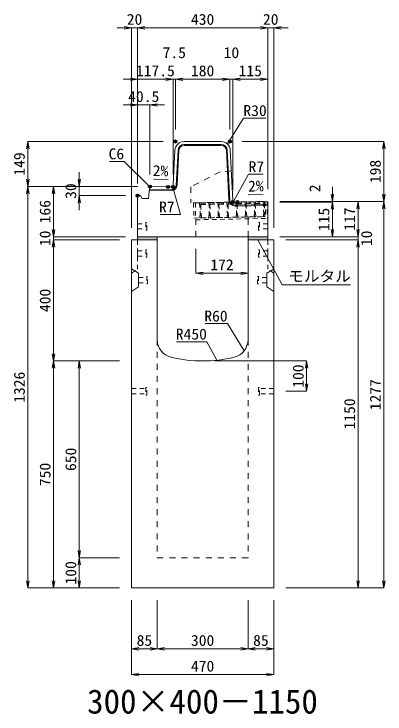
# Model space of a CAD drawing. Units: millimetres at full size. Extents: x -22536 to 51867, y -19720 to 38340.
# Drawn here: x 9276 to 10503, y -9286 to -6974 of the extents above; entities that cross this region are included whole.
import ezdxf
from ezdxf.enums import TextEntityAlignment as Align

# ---------------------------------------------------------------- set-up
doc = ezdxf.new("R2010")
doc.units = ezdxf.units.MM
doc.header["$LTSCALE"] = 20
doc.header["$PDMODE"] = 32
doc.header["$PDSIZE"] = 10
doc.linetypes.add('USER1', pattern=[2, 1, -1])
doc.linetypes.add('USER2', pattern=[1.35, 0.75, -0.6])
for name, color, linetype, lineweight in [('インサート', 3, 'USER2', 9), ('グレーチング', 7, 'USER2', 5), ('モルタル', 7, 'Continuous', 9), ('受枠', 3, 'USER2', 9), ('寸法線', 7, 'Continuous', 13), ('引出線', 4, 'Continuous', 13), ('本体', 2, 'Continuous', 13), ('目地', 132, 'Continuous', 5)]:
    doc.layers.add(name, color=color, linetype=linetype, lineweight=lineweight)
doc.layers.add('作業エリア', color=11, linetype='Continuous')
doc.layers.add('文字', color=7, linetype='Continuous')
doc.styles.add('ＭＳ 明朝', font='')
doc.styles.get('ＭＳ 明朝').set_extended_font_data('MS Mincho')

# ---------------------------------------------------------------- blocks, each defined once
blk = doc.blocks.new('open_arrow')
at = {"color": 0, "linetype": 'Continuous', "lineweight": -2}
blk.add_lwpolyline([(7.5, 1.25), (0, 0), (7.5, -1.25)], dxfattribs=at)

msp = doc.modelspace()

# ---------------------------------------------------------------- hatches: boundary and pattern name
at = {"layer": 'モルタル'}
for points in [[(9750, -7720), (9750, -7710), (9685, -7710), (9685, -7720)], [(10115, -7720), (10115, -7710), (10050, -7710), (10050, -7720)]]:
    msp.add_hatch(color=256, dxfattribs=at).paths.add_polyline_path(points)

# ---------------------------------------------------------------- linework, layer by layer
at = {"layer": 'インサート'}
for p, q in [((9685, -7666.5), (9712, -7666.5)), ((9685, -7666.5), (9685, -7683.5)), ((9715, -7662.5), (9712, -7662.5)), ((9712, -7662.5), (9712, -7687.5)), ((9715, -7687.5), (9715, -7662.5)), ((10085, -7662.5), (10088, -7662.5)), ((10085, -7687.5), (10085, -7662.5)), ((10088, -7662.5), (10088, -7687.5)), ((10115, -7666.5), (10088, -7666.5)), ((10115, -7666.5), (10115, -7683.5)), ((9685, -7683.5), (9712, -7683.5)), ((9712, -7687.5), (9715, -7687.5)), ((10088, -7687.5), (10085, -7687.5)), ((10115, -7683.5), (10088, -7683.5)), ((9685, -7756.5), (9712, -7756.5)), ((9685, -7756.5), (9685, -7773.5)), ((9715, -7752.5), (9712, -7752.5)), ((9712, -7752.5), (9712, -7777.5)), ((9715, -7777.5), (9715, -7752.5)), ((10085, -7752.5), (10088, -7752.5)), ((10085, -7777.5), (10085, -7752.5)), ((10088, -7752.5), (10088, -7777.5)), ((10115, -7756.5), (10088, -7756.5)), ((10115, -7756.5), (10115, -7773.5)), ((9685, -7773.5), (9712, -7773.5)), ((9712, -7777.5), (9715, -7777.5)), ((10088, -7777.5), (10085, -7777.5)), ((10115, -7773.5), (10088, -7773.5)), ((9688.2, -7844.5), (9715.2, -7844.5)), ((9688.2, -7844.5), (9688.2, -7861.5)), ((9688.2, -7861.5), (9715.2, -7861.5)), ((9718.2, -7840.5), (9715.2, -7840.5)), ((9715.2, -7840.5), (9715.2, -7865.5)), ((9718.2, -7865.5), (9718.2, -7840.5)), ((10081.8, -7840.5), (10084.8, -7840.5)), ((10081.8, -7865.5), (10081.8, -7840.5)), ((10084.8, -7840.5), (10084.8, -7865.5)), ((10111.8, -7844.5), (10084.8, -7844.5)), ((10111.8, -7861.5), (10084.8, -7861.5)), ((10111.8, -7844.5), (10111.8, -7861.5)), ((9715.2, -7865.5), (9718.2, -7865.5)), ((10084.8, -7865.5), (10081.8, -7865.5)), ((9715, -8207.5), (9712, -8207.5)), ((9712, -8207.5), (9712, -8232.5)), ((9715, -8232.5), (9715, -8207.5)), ((10088, -8207.5), (10085, -8207.5)), ((10085, -8207.5), (10085, -8232.5)), ((10088, -8232.5), (10088, -8207.5)), ((9665, -8211.5), (9712, -8211.5)), ((9665, -8211.5), (9665, -8228.5)), ((9665, -8228.5), (9712, -8228.5)), ((9712, -8232.5), (9715, -8232.5)), ((10085, -8232.5), (10088, -8232.5)), ((10135, -8211.5), (10088, -8211.5)), ((10135, -8228.5), (10088, -8228.5)), ((10135, -8228.5), (10135, -8211.5))]:
    msp.add_line(p, q, dxfattribs=at)
at = {"layer": 'グレーチング'}
for p, q in [((9889.92, -7597.5), (10104.88, -7593.2)), ((9895.04, -7603.4), (9919.92, -7596.9)), ((9895.04, -7603.4), (9920.04, -7602.9)), ((9925.04, -7602.8), (9949.91, -7596.3)), ((9925.04, -7602.8), (9950.03, -7602.3)), ((9955.03, -7602.2), (9979.91, -7595.7)), ((9955.03, -7602.2), (9980.03, -7601.7)), ((9985.03, -7601.6), (10009.9, -7595.1)), ((9985.03, -7601.6), (10010.02, -7601.1)), ((10015.02, -7601), (10039.89, -7594.5)), ((10015.02, -7601), (10040.01, -7600.5)), ((10045.01, -7600.4), (10069.89, -7593.9)), ((10045.01, -7600.4), (10070.01, -7599.9)), ((10075.01, -7599.8), (10099.88, -7593.3)), ((10075.01, -7599.8), (10100, -7599.3)), ((9890.92, -7647.49), (10105.88, -7643.19))]:
    msp.add_line(p, q, dxfattribs=at)
for points in [[(9889.92, -7597.5), (9894.92, -7597.4), (9895.04, -7603.4), (9894.06, -7604.42), (9894.78, -7640.41), (9895.8, -7641.39), (9895.92, -7647.39), (9890.92, -7647.49), (9890.8, -7641.49), (9891.78, -7640.47), (9891.06, -7604.48), (9890.04, -7603.5)], [(9919.92, -7596.9), (9924.92, -7596.8), (9925.04, -7602.8), (9924.06, -7603.82), (9924.78, -7639.81), (9925.8, -7640.79), (9925.92, -7646.79), (9920.92, -7646.89), (9920.8, -7640.89), (9921.78, -7639.87), (9921.06, -7603.88), (9920.04, -7602.9)], [(9949.91, -7596.3), (9954.91, -7596.2), (9955.03, -7602.2), (9954.05, -7603.22), (9954.77, -7639.21), (9955.79, -7640.19), (9955.91, -7646.19), (9950.91, -7646.29), (9950.79, -7640.29), (9951.77, -7639.27), (9951.05, -7603.28), (9950.03, -7602.3)], [(9979.91, -7595.7), (9984.91, -7595.6), (9985.03, -7601.6), (9984.05, -7602.62), (9984.77, -7638.61), (9985.79, -7639.59), (9985.91, -7645.59), (9980.91, -7645.69), (9980.79, -7639.69), (9981.77, -7638.67), (9981.05, -7602.68), (9980.03, -7601.7)], [(10009.9, -7595.1), (10014.9, -7595), (10015.02, -7601), (10014.04, -7602.02), (10014.76, -7638.01), (10015.78, -7638.99), (10015.9, -7644.99), (10010.9, -7645.09), (10010.78, -7639.09), (10011.76, -7638.07), (10011.04, -7602.08), (10010.02, -7601.1)], [(10039.89, -7594.5), (10044.89, -7594.4), (10045.01, -7600.4), (10044.03, -7601.42), (10044.75, -7637.41), (10045.77, -7638.39), (10045.89, -7644.39), (10040.89, -7644.49), (10040.77, -7638.49), (10041.75, -7637.47), (10041.03, -7601.48), (10040.01, -7600.5)], [(10069.89, -7593.9), (10074.89, -7593.8), (10075.01, -7599.8), (10074.03, -7600.82), (10074.75, -7636.81), (10075.77, -7637.79), (10075.89, -7643.79), (10070.89, -7643.89), (10070.77, -7637.89), (10071.75, -7636.87), (10071.03, -7600.88), (10070.01, -7599.9)], [(10099.88, -7593.3), (10104.88, -7593.2), (10105, -7599.2), (10104.02, -7600.22), (10104.74, -7636.21), (10105.76, -7637.19), (10105.88, -7643.19), (10100.88, -7643.29), (10100.76, -7637.29), (10101.74, -7636.27), (10101.02, -7600.28), (10100, -7599.3)]]:
    msp.add_lwpolyline(points, close=True, dxfattribs=at)
at = {"layer": 'モルタル'}
for points in [[(9685, -7710), (9750, -7710), (9750, -7720), (9685, -7720)], [(10050, -7710), (10115, -7710), (10115, -7720), (10050, -7720)]]:
    msp.add_lwpolyline(points, close=True, dxfattribs=at)
at = {"layer": '作業エリア'}
for p in [(9810, -7395), (9990, -7395), (9725.5, -7543.81), (9785, -7545), (9802.5, -7545), (9685, -7573.81), (10000, -7595), (10015, -7595)]:
    msp.add_point(p, dxfattribs=at)
at = {"layer": '受枠'}
for p, q in [((9869.93, -7597.9), (10112.88, -7593.04)), ((9869.93, -7597.9), (9870.93, -7647.89)), ((9875.93, -7597.78), (9877.05, -7653.77)), ((10106.88, -7593.16), (10107.88, -7643.15)), ((10112.88, -7593.04), (10114, -7649.03)), ((9870.93, -7647.89), (10107.88, -7643.15)), ((9877.05, -7653.77), (10114, -7649.03)), ((10050.89, -7644.29), (10051.01, -7650.29))]:
    msp.add_line(p, q, dxfattribs=at)
at = {"layer": '寸法線'}
for p, q in [((9733, -7019.42), (9617, -7019.42)), ((9665, -7680), (9665, -7019.42)), ((9685, -7019.42), (10115, -7019.42)), ((9685, -7533.81), (9685, -7019.42)), ((9685, -7533.81), (9685, -7019.42)), ((10067, -7019.42), (10183, -7019.42)), ((10115, -7553), (10115, -7019.42)), ((10115, -7553), (10115, -7019.42)), ((10135, -7680), (10135, -7019.42)), ((9637, -7189.42), (9802.5, -7189.42)), ((9685, -7533.81), (9685, -7189.42)), ((9754.5, -7189.42), (9858, -7189.42)), ((9802.5, -7505), (9802.5, -7189.42)), ((9802.5, -7505), (9802.5, -7189.42)), ((9810, -7355), (9810, -7189.42)), ((9810, -7189.42), (9990, -7189.42)), ((9810, -7355), (9810, -7189.42)), ((9942, -7189.42), (10048, -7189.42)), ((9990, -7355), (9990, -7189.42)), ((9990, -7355), (9990, -7189.42)), ((10000, -7555), (10000, -7189.42)), ((10000, -7189.42), (10115, -7189.42)), ((10000, -7555), (10000, -7189.42)), ((10115, -7553), (10115, -7189.42)), ((9637, -7274.42), (9773.5, -7274.42)), ((9685, -7533.81), (9685, -7274.42)), ((9725.5, -7503.81), (9725.5, -7274.42)), ((9322.06, -7395), (9322.06, -7543.81)), ((9770, -7395), (9322.06, -7395)), ((10030, -7395), (10498.78, -7395)), ((10498.78, -7395), (10498.78, -7593)), ((9492.06, -7495.81), (9492.06, -7621.81)), ((9685.5, -7543.81), (9322.06, -7543.81)), ((9322.06, -8870), (9322.06, -7543.81)), ((9685.5, -7543.81), (9322.06, -7543.81)), ((9407.06, -7543.81), (9407.06, -7710)), ((9685.5, -7543.81), (9407.06, -7543.81)), ((9685.5, -7543.81), (9492.06, -7543.81)), ((10328.78, -7545), (10328.78, -7643)), ((9645, -7573.81), (9492.06, -7573.81)), ((10155, -7593), (10328.78, -7593)), ((10155, -7593), (10413.78, -7593)), ((10155, -7593), (10498.78, -7593)), ((10155, -7593), (10498.78, -7593)), ((10155, -7595), (10328.78, -7595)), ((10155, -7595), (10328.78, -7595)), ((10328.78, -7595), (10328.78, -7710)), ((10413.78, -7593), (10413.78, -7710)), ((10498.78, -7593), (10498.78, -8870)), ((9407.06, -7662), (9407.06, -7768)), ((10413.78, -7662), (10413.78, -7768)), ((9645, -7710), (9407.06, -7710)), ((9645, -7710), (9407.06, -7710)), ((9625, -7720), (9407.06, -7720)), ((9407.06, -7720), (9407.06, -8120)), ((9625, -7720), (9407.06, -7720)), ((10155, -7710), (10328.78, -7710)), ((10155, -7710), (10413.78, -7710)), ((10155, -7710), (10413.78, -7710)), ((10175, -7720), (10413.78, -7720)), ((10175, -7720), (10413.78, -7720)), ((10413.78, -7720), (10413.78, -8870)), ((9878, -7750), (9878, -7830.23)), ((9878, -7830.23), (10050, -7830.23)), ((9625, -8120), (9407.06, -8120)), ((9407.06, -8870), (9407.06, -8120)), ((9625, -8120), (9407.06, -8120)), ((9492.06, -8120), (9492.06, -8770)), ((9625, -8120), (9492.06, -8120)), ((9940, -8120), (10243.78, -8120)), ((10243.78, -8120), (10243.78, -8220)), ((10175, -8220), (10243.78, -8220)), ((9625, -8770), (9492.06, -8770)), ((9492.06, -8770), (9492.06, -8870)), ((9625, -8770), (9492.06, -8770)), ((9625, -8870), (9322.06, -8870)), ((9625, -8870), (9407.06, -8870)), ((9625, -8870), (9492.06, -8870)), ((10175, -8870), (10413.78, -8870)), ((10175, -8870), (10498.78, -8870)), ((9665, -8910), (9665, -9071.16)), ((9665, -8910), (9665, -9156.16)), ((9750, -8910), (9750, -9071.16)), ((9750, -8910), (9750, -9071.16)), ((10050, -8910), (10050, -9071.16)), ((10050, -8910), (10050, -9071.16)), ((10135, -8910), (10135, -9071.16)), ((10135, -8910), (10135, -9156.16)), ((9665, -9071.16), (9750, -9071.16)), ((9750, -9071.16), (10050, -9071.16)), ((10050, -9071.16), (10135, -9071.16)), ((9665, -9156.16), (10135, -9156.16))]:
    msp.add_line(p, q, dxfattribs=at)
at = {"layer": '引出線'}
for points in [[(9982.14, -7403.26), (10034.6, -7317.93), (10109.27, -7317.93)], [(9728.13, -7546.85), (9640.5, -7461.04), (9592.16, -7461.04)], [(10001.83, -7593.07), (10051.86, -7503.47), (10099.79, -7503.47)], [(9786.1, -7520.96), (9737.36, -7519.98), (9786.11, -7520.96)], [(9800.67, -7543.07), (9827.18, -7636.44), (9759.25, -7636.44)], [(10050.86, -7571.41), (10099.57, -7570.44), (10050.83, -7571.41)], [(10082.5, -7720), (10163.13, -7869.03), (10389.05, -7869.03)], [(10037.07, -8086.68), (9982.66, -7996.79), (9907.98, -7996.79)], [(9946.44, -8117.6), (9914.22, -8056.45), (9813.21, -8056.45)]]:
    msp.add_lwpolyline(points, dxfattribs=at)
at = {"layer": '本体'}
for p, q in [((9838.54, -7395), (9961.46, -7395)), ((9802.83, -7538.35), (9808.57, -7423.5)), ((9999.67, -7588.35), (9991.43, -7423.5)), ((9724.76, -7549.76), (9720.5, -7583.81)), ((9724.76, -7549.76), (9731.5, -7543.93)), ((9731.5, -7543.93), (9785, -7545)), ((9785, -7545), (9795.84, -7545)), ((9685, -7710), (9685, -7573.81)), ((9695, -7573.81), (9685, -7573.81)), ((9700, -7583.81), (9695, -7573.81)), ((9720.5, -7583.81), (9700, -7583.81)), ((10015, -7595), (10006.66, -7595)), ((10115, -7593), (10015, -7595)), ((10115, -7710), (10115, -7593)), ((9665, -7720), (9665, -8870)), ((9665, -7720), (9750, -7720)), ((9685, -7710), (10115, -7710)), ((9750, -7720), (9750, -8049.47)), ((10050, -7720), (10135, -7720)), ((10050, -7720), (10050, -8049.47)), ((10135, -7720), (10135, -8870)), ((9665, -8870), (10135, -8870))]:
    msp.add_line(p, q, dxfattribs=at)
at = {"layer": '本体', "linetype": 'USER1'}
for p, q in [((9994.85, -7492), (9958, -7495)), ((9958, -7495), (9861, -7545)), ((9861, -7545), (9861, -7598.08)), ((10015, -7595), (9861, -7598.08)), ((9878, -7710), (9878, -7647.75)), ((10050, -7710), (10050, -7644.31))]:
    msp.add_line(p, q, dxfattribs=at)
at = {"layer": '本体', "linetype": 'USER2', "lineweight": 9}
for p, q in [((9685, -7817), (9685, -7720)), ((10115, -7817), (10115, -7720)), ((9665, -7829.5), (9685, -7817)), ((10135, -7829.5), (10115, -7817))]:
    msp.add_line(p, q, dxfattribs=at)
at = {"layer": '本体', "lineweight": 9}
for p, q in [((9665, -7816), (9688.2, -7830.5)), ((10134.58, -7816.26), (10111.8, -7830.5)), ((9688.2, -7830.5), (9688.2, -7875.5)), ((10111.8, -7830.5), (10111.8, -7875.5)), ((9688.2, -7875.5), (9665, -7890)), ((10111.8, -7875.5), (10135, -7890))]:
    msp.add_line(p, q, dxfattribs=at)
at = {"layer": '本体', "linetype": 'USER1', "lineweight": 15}
for p, q in [((9750, -8049.47), (9750, -8770)), ((10050, -8049.47), (10050, -8770)), ((9750, -8770), (10050, -8770))]:
    msp.add_line(p, q, dxfattribs=at)
at = {"layer": '本体'}
for centre, radius, start, end in [((9838.54, -7425), 30, 90, 177.13759), ((9961.46, -7425), 30, 2.86241, 90), ((9795.84, -7538), 7, 270, 357.13759), ((10006.66, -7588), 7, 182.86241, 270), ((9810, -8049.47), 60, 180, 256.65764), ((9990, -8049.47), 60, 283.34236, 0), ((9900, -7670), 450, 256.65764, 283.34236)]:
    msp.add_arc(centre, radius, start, end, dxfattribs=at)
at = {"layer": '目地'}
for p, q in [((9838.54, -7405), (9961.46, -7405)), ((9838.54, -7408), (9961.46, -7408)), ((9812.81, -7539.06), (9818.56, -7424)), ((9815.81, -7539.21), (9821.56, -7424.15)), ((9978.44, -7424.15), (9986.69, -7589.16)), ((9981.44, -7424), (9989.69, -7589.01)), ((9723.88, -7556.78), (9795.43, -7558.21)), ((9724.25, -7553.79), (9795.49, -7555.21)), ((10007.01, -7605.16), (10115, -7603)), ((10007.07, -7608.16), (10115, -7606))]:
    msp.add_line(p, q, dxfattribs=at)
for centre, radius, start, end in [((9838.54, -7425), 20, 90, 177.13759), ((9838.54, -7425), 17, 90, 177.13759), ((9961.46, -7425), 20, 2.86241, 90), ((9961.46, -7425), 17, 2.86241, 90), ((9795.83, -7538.22), 20, 268.85424, 357.13759), ((9795.83, -7538.22), 17, 268.85424, 357.13759), ((10006.67, -7588.17), 20, 182.86241, 271.14576), ((10006.67, -7588.17), 17, 182.86241, 271.14576)]:
    msp.add_arc(centre, radius, start, end, dxfattribs=at)

# ---------------------------------------------------------------- block references
at = {"layer": '寸法線', "xscale": 3.2, "yscale": 3.2}
for p, rotation in [((9665, -7019.42), 180), ((10115, -7019.42), 180), ((10115, -7019.42), 180), ((9685, -7189.42), 180), ((9802.5, -7189.42), 180), ((9802.5, -7189.42), 180), ((9990, -7189.42), 180), ((9990, -7189.42), 180), ((10115, -7189.42), 180), ((9685, -7274.42), 180), ((9322.06, -7395), 270), ((10498.78, -7395), 270), ((9322.06, -7543.81), 90), ((9492.06, -7543.81), 90), ((9322.06, -7543.81), 270), ((9407.06, -7543.81), 270), ((9492.06, -7573.81), 270), ((10328.78, -7593), 90), ((10498.78, -7593), 90), ((10328.78, -7595), 270), ((10328.78, -7595), 270), ((10413.78, -7593), 270), ((10498.78, -7593), 270), ((9407.06, -7710), 90), ((9407.06, -7710), 90), ((10328.78, -7710), 90), ((10413.78, -7710), 90), ((10413.78, -7710), 90), ((9407.06, -7720), 270), ((9407.06, -7720), 270), ((10413.78, -7720), 270), ((10413.78, -7720), 270), ((10050, -7830.23), 180), ((9407.06, -8120), 90), ((9407.06, -8120), 270), ((9492.06, -8120), 270), ((10243.78, -8120), 270), ((10243.78, -8220), 90), ((9492.06, -8770), 90), ((9492.06, -8770), 270), ((9322.06, -8870), 90), ((9407.06, -8870), 90), ((9492.06, -8870), 90), ((10413.78, -8870), 90), ((10498.78, -8870), 90), ((9750, -9071.16), 180), ((10050, -9071.16), 180), ((10135, -9071.16), 180), ((10135, -9156.16), 180)]:
    msp.add_blockref('open_arrow', p, dxfattribs=dict(at, rotation=rotation))
for p in [(9685, -7019.42), (9685, -7019.42), (10135, -7019.42), (9810, -7189.42), (9810, -7189.42), (10000, -7189.42), (10000, -7189.42), (9725.5, -7274.42), (9878, -7830.23), (9665, -9071.16), (9750, -9071.16), (10050, -9071.16), (9665, -9156.16)]:
    msp.add_blockref('open_arrow', p, dxfattribs=at)
at = {"layer": '引出線', "xscale": 0.0533, "yscale": 0.0533}
for p, rotation in [((9982.14, -7403.26), 58.4), ((9786.1, -7520.96), 178.9), ((9728.13, -7546.85), 135.6), ((9800.67, -7543.07), 285.9), ((10050.86, -7571.41), 1.1), ((10001.83, -7593.07), 60.8), ((10082.5, -7720), 298.4), ((10037.07, -8086.68), 121.2), ((9946.44, -8117.6), 117.8)]:
    msp.add_blockref('open_arrow', p, dxfattribs=dict(at, rotation=rotation))

# ---------------------------------------------------------------- texts
at = {"layer": '寸法線', "style": 'ＭＳ 明朝', "width": 1.05}
for s, p in [('20', (9675, -6991.42)), ('430', (9900, -6991.42)), ('20', (10125, -6991.42)), ('7.5', (9806.25, -7101.42)), ('10', (9995, -7101.42)), ('117.5', (9743.75, -7161.42)), ('180', (9900, -7161.42)), ('115', (10057.5, -7161.42)), ('40.5', (9705.25, -7246.42)), ('172', (9964, -7802.23)), ('85', (9707.5, -9043.16)), ('300', (9900, -9043.16)), ('85', (10092.5, -9043.16)), ('470', (9900, -9128.16))]:
    msp.add_text(s, height=36.03, dxfattribs=at).set_placement(p, align=Align.MIDDLE_CENTER)
for s, p in [('149', (9294.06, -7469.4)), ('198', (10470.78, -7494)), ('30', (9464.06, -7558.81)), ('2', (10270.78, -7549.66)), ('166', (9379.06, -7626.9)), ('115', (10300.78, -7652.5)), ('117', (10385.78, -7651.5)), ('10', (9379.06, -7715)), ('10', (10441.78, -7715)), ('400', (9379.06, -7920)), ('100', (10215.78, -8170)), ('1326', (9294.06, -8206.91)), ('1277', (10470.78, -8231.5)), ('1150', (10385.78, -8295)), ('650', (9464.06, -8445)), ('750', (9379.06, -8495)), ('100', (9464.06, -8820))]:
    msp.add_text(s, height=36.03, rotation=90, dxfattribs=at).set_placement(p, align=Align.MIDDLE_CENTER)
at = {"layer": '引出線', "style": 'ＭＳ 明朝', "width": 1.05}
for s, p in [('R30', (10034.6, -7274.73)), ('R7', (10051.86, -7460.27)), ('モルタル', (10183.13, -7821.92))]:
    msp.add_text(s, height=36.03, dxfattribs=at).set_placement(p, align=Align.TOP_LEFT)
for s, p in [('C6', (9640.5, -7417.84)), ('R7', (9807.18, -7593.24)), ('R60', (9982.66, -7953.59)), ('R450', (9914.22, -8013.25))]:
    msp.add_text(s, height=36.03, dxfattribs=at).set_placement(p, align=Align.TOP_RIGHT)
msp.add_text('2%', height=36.03, rotation=358.854, dxfattribs=at).set_placement((9787.05, -7474.06), align=Align.TOP_RIGHT)
msp.add_text('2%', height=36.03, rotation=1.146, dxfattribs=at).set_placement((10049.89, -7524.52), align=Align.TOP_LEFT)
at = {"layer": '文字', "style": 'ＭＳ 明朝'}
msp.add_text('300×400－1150', height=80.06, dxfattribs=at).set_placement((9899.52, -9244.97), align=Align.MIDDLE_CENTER)

doc.saveas('drawing.dxf')
